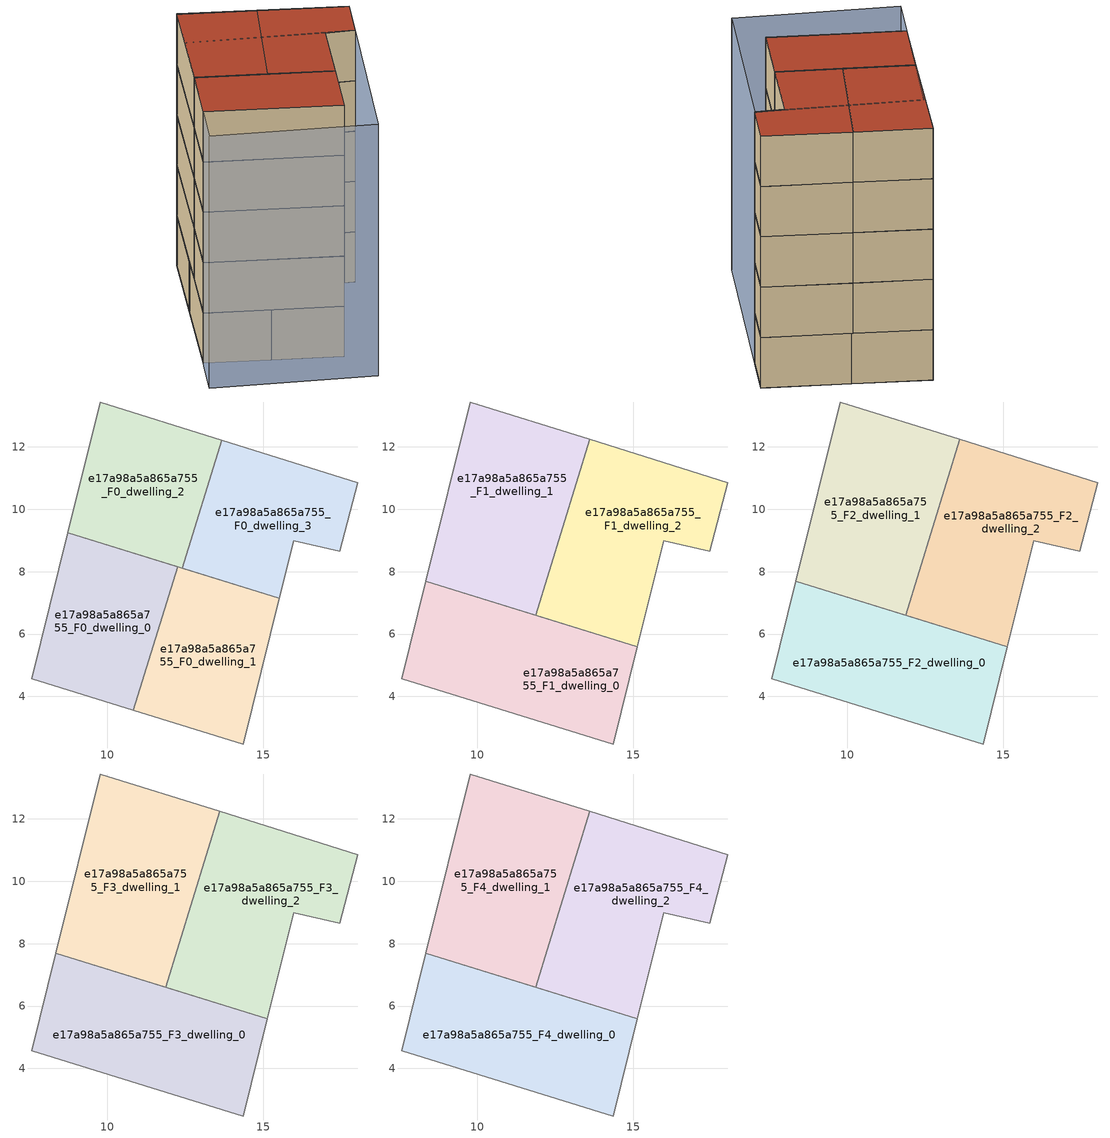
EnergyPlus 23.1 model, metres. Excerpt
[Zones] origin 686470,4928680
e17a98a5a865a755_F0_dwelling_0
 floor ground (EU_floor_Construction): 10.83,3.56 12.25,8.16 8.73,9.25 7.57,4.57 z0
 wall adiabatic (EU_wall_Construction): 10.83,3.56 7.57,4.57 8.73,9.25 12.25,8.16 z0:3
 wall to e17a98a5a865a755_F0_dwelling_1 (EU_wall_Construction): 12.25,8.16 10.83,3.56 z0:3
e17a98a5a865a755_F0_dwelling_1
 floor ground (EU_floor_Construction): 14.35,2.47 15.51,7.15 12.25,8.16 10.83,3.56 z0
 wall adiabatic (EU_wall_Construction): 12.25,8.16 15.51,7.15 14.35,2.47 10.83,3.56 z0:3
e17a98a5a865a755_F0_dwelling_2
 floor ground (EU_floor_Construction): 12.4,8.11 13.67,12.22 9.76,13.44 8.73,9.25 z0
 wall adiabatic (EU_wall_Construction): 12.4,8.11 8.73,9.25 9.76,13.44 13.67,12.22 z0:3
 wall to e17a98a5a865a755_F0_dwelling_3 (EU_wall_Construction): 13.67,12.22 12.4,8.11 z0:3
e17a98a5a865a755_F0_dwelling_3
 floor ground (EU_floor_Construction): 17.45,8.66 18.03,10.86 13.67,12.22 12.4,8.11 15.51,7.15 15.97,8.98 z0
 wall adiabatic (EU_wall_Construction): 13.67,12.22 18.03,10.86 17.45,8.66 15.97,8.98 15.51,7.15 12.4,8.11 z0:3
e17a98a5a865a755_F1_dwelling_0
 floor to e17a98a5a865a755_F0_dwelling_0 (EU_floor_Construction): 10.83,3.56 11.78,6.63 8.34,7.69 7.57,4.57 z3
 floor to e17a98a5a865a755_F0_dwelling_1 (EU_floor_Construction): 14.35,2.47 15.12,5.59 11.78,6.63 10.83,3.56 z3
 wall adiabatic (EU_wall_Construction): 15.12,5.59 14.35,2.47 7.57,4.57 8.34,7.69 15.12,5.59 z3:6
e17a98a5a865a755_F1_dwelling_1
 floor to e17a98a5a865a755_F0_dwelling_2 (EU_floor_Construction): 12.33,8.13 13.6,12.24 9.76,13.44 8.73,9.24 z3
 floor to e17a98a5a865a755_F0_dwelling_0 (EU_floor_Construction): 11.78,6.63 12.25,8.16 8.73,9.24 8.34,7.69 z3
 floor to e17a98a5a865a755_F0_dwelling_1 (EU_floor_Construction): 11.86,6.6 12.33,8.13 12.25,8.16 11.78,6.63 z3
 wall adiabatic (EU_wall_Construction): 11.86,6.6 8.34,7.69 9.76,13.44 13.6,12.24 z3:6
 wall to e17a98a5a865a755_F1_dwelling_2 (EU_wall_Construction): 13.6,12.24 11.86,6.6 z3:6
e17a98a5a865a755_F1_dwelling_2
 floor to e17a98a5a865a755_F0_dwelling_3 (EU_floor_Construction): 17.45,8.66 18.03,10.86 13.67,12.22 12.4,8.11 15.51,7.15 15.97,8.98 z3
 floor to e17a98a5a865a755_F0_dwelling_2 (EU_floor_Construction): 12.4,8.11 13.67,12.22 13.6,12.24 12.33,8.13 z3
 floor to e17a98a5a865a755_F0_dwelling_1 (EU_floor_Construction): 15.12,5.59 15.51,7.15 12.33,8.13 11.86,6.6 z3
 wall adiabatic (EU_wall_Construction): 13.6,12.24 18.03,10.86 17.45,8.66 15.97,8.98 15.12,5.59 11.86,6.6 z3:6
e17a98a5a865a755_F2_dwelling_0
 floor to e17a98a5a865a755_F1_dwelling_0 (EU_floor_Construction): 14.35,2.47 15.12,5.59 8.34,7.69 7.57,4.57 z6
 wall adiabatic (EU_wall_Construction): 15.12,5.59 14.35,2.47 7.57,4.57 8.34,7.69 15.12,5.59 z6:9
e17a98a5a865a755_F2_dwelling_1
 floor to e17a98a5a865a755_F1_dwelling_1 (EU_floor_Construction): 11.86,6.6 13.6,12.24 9.76,13.44 8.34,7.69 z6
 wall adiabatic (EU_wall_Construction): 11.86,6.6 8.34,7.69 9.76,13.44 13.6,12.24 z6:9
 wall to e17a98a5a865a755_F2_dwelling_2 (EU_wall_Construction): 13.6,12.24 11.86,6.6 z6:9
e17a98a5a865a755_F2_dwelling_2
 floor to e17a98a5a865a755_F1_dwelling_2 (EU_floor_Construction): 15.12,5.59 15.97,8.98 17.45,8.66 18.03,10.86 13.6,12.24 11.86,6.6 z6
 wall adiabatic (EU_wall_Construction): 13.6,12.24 18.03,10.86 17.45,8.66 15.97,8.98 15.12,5.59 11.86,6.6 z6:9
e17a98a5a865a755_F3_dwelling_0
 floor to e17a98a5a865a755_F2_dwelling_0 (EU_floor_Construction): 14.35,2.47 15.12,5.59 8.34,7.69 7.57,4.57 z9
 wall adiabatic (EU_wall_Construction): 15.12,5.59 14.35,2.47 7.57,4.57 8.34,7.69 15.12,5.59 z9:12
e17a98a5a865a755_F3_dwelling_1
 floor to e17a98a5a865a755_F2_dwelling_1 (EU_floor_Construction): 11.86,6.6 13.6,12.24 9.76,13.44 8.34,7.69 z9
 wall adiabatic (EU_wall_Construction): 11.86,6.6 8.34,7.69 9.76,13.44 13.6,12.24 z9:12
 wall to e17a98a5a865a755_F3_dwelling_2 (EU_wall_Construction): 13.6,12.24 11.86,6.6 z9:12
e17a98a5a865a755_F3_dwelling_2
 floor to e17a98a5a865a755_F2_dwelling_2 (EU_floor_Construction): 15.12,5.59 15.97,8.98 17.45,8.66 18.03,10.86 13.6,12.24 11.86,6.6 z9
 wall adiabatic (EU_wall_Construction): 13.6,12.24 18.03,10.86 17.45,8.66 15.97,8.98 15.12,5.59 11.86,6.6 z9:12
e17a98a5a865a755_F4_dwelling_0
 floor to e17a98a5a865a755_F3_dwelling_0 (EU_floor_Construction): 14.35,2.47 15.12,5.59 8.34,7.69 7.57,4.57 z12
 wall adiabatic (EU_wall_Construction): 15.12,5.59 14.35,2.47 7.57,4.57 8.34,7.69 15.12,5.59 z12:15
 roof outside (EU_roof_Construction): 15.12,5.59 14.35,2.47 7.57,4.57 8.34,7.69 z15
e17a98a5a865a755_F4_dwelling_1
 floor to e17a98a5a865a755_F3_dwelling_1 (EU_floor_Construction): 11.86,6.6 13.6,12.24 9.76,13.44 8.34,7.69 z12
 wall adiabatic (EU_wall_Construction): 11.86,6.6 8.34,7.69 9.76,13.44 13.6,12.24 z12:15
 wall to e17a98a5a865a755_F4_dwelling_2 (EU_wall_Construction): 13.6,12.24 11.86,6.6 z12:15
 roof outside (EU_roof_Construction): 13.6,12.24 11.86,6.6 8.34,7.69 9.76,13.44 z15
e17a98a5a865a755_F4_dwelling_2
 floor to e17a98a5a865a755_F3_dwelling_2 (EU_floor_Construction): 15.12,5.59 15.97,8.98 17.45,8.66 18.03,10.86 13.6,12.24 11.86,6.6 z12
 wall adiabatic (EU_wall_Construction): 13.6,12.24 18.03,10.86 17.45,8.66 15.97,8.98 15.12,5.59 11.86,6.6 z12:15
 roof outside (EU_roof_Construction): 18.03,10.86 17.45,8.66 15.97,8.98 15.12,5.59 11.86,6.6 13.6,12.24 z15
shading: 17.45,8.66 15.24,0.2 / 15.24,0.2 6.99,2.36 / 6.99,2.36 9.21,10.81 / 9.21,10.81 17.45,8.66 z0:15
[Building]
EU S2 Campaign: North Axis=0; Terrain=City; Solar Distribution=FullExterior
[Site:Location]
Bologna: Latitude=44.5; Longitude=11.25; Time Zone=1; Elevation=37
[SizingPeriod:WeatherFileDays]
AnnualSizingPeriod: Begin Month=1; Begin Day of Month=1; End Month=12; End Day of Month=31; Day of Week for Start Day=Monday; Use Weather File Daylight Saving Period=No; Use Weather File Rain and Snow Indicators=No
[MATERIAL]
EU_InternalMass_Material: Roughness=MediumRough; Thickness=0.1; Conductivity=1; Density=1800; Specific Heat=900; Thermal Absorptance=0.9; Solar Absorptance=0.7; Visible Absorptance=0.7
[MATERIAL:NOMASS] Roughness=MediumRough; Thermal Absorptance=0.9; Solar Absorptance=0.7; Visible Absorptance=0.7
Name | Thermal Resistance
EU_wall_NoMass | 0.905828
EU_roof_NoMass | 0.37593
EU_floor_NoMass | 0.67114
[CONSTRUCTION]
EU_wall_Construction: EU_wall_NoMass
EU_roof_Construction: EU_roof_NoMass
EU_floor_Construction: EU_floor_NoMass
EU_InternalMass_Construction: EU_InternalMass_Material
[ZONE] Type=1; Multiplier=1; Ceiling Height=autocalculate; Floor Area=autocalculate; Part of Total Floor Area=Yes
Name | Volume
e17a98a5a865a755_F0_dwelling_0 | 51.186
e17a98a5a865a755_F1_dwelling_0; e17a98a5a865a755_F2_dwelling_0; e17a98a5a865a755_F3_dwelling_0; e17a98a5a865a755_F4_dwelling_0 | 68.2419
e17a98a5a865a755_F0_dwelling_1 | 51.1934
e17a98a5a865a755_F1_dwelling_1; e17a98a5a865a755_F2_dwelling_1; e17a98a5a865a755_F3_dwelling_1; e17a98a5a865a755_F4_dwelling_1 | 68.2529
e17a98a5a865a755_F0_dwelling_2 | 51.1912
e17a98a5a865a755_F1_dwelling_2; e17a98a5a865a755_F2_dwelling_2; e17a98a5a865a755_F3_dwelling_2; e17a98a5a865a755_F4_dwelling_2 | 68.2551
e17a98a5a865a755_F0_dwelling_3 | 51.1882
[INTERNALMASS] Construction=EU_InternalMass_Construction
Name | Zone or ZoneList | Surface Area
e17a98a5a865a755_F0_dwelling_0_EU_InternalMass | e17a98a5a865a755_F0_dwelling_0 | 17.062
e17a98a5a865a755_F0_dwelling_1_EU_InternalMass | e17a98a5a865a755_F0_dwelling_1 | 17.0649
e17a98a5a865a755_F0_dwelling_2_EU_InternalMass | e17a98a5a865a755_F0_dwelling_2 | 17.0639
e17a98a5a865a755_F0_dwelling_3_EU_InternalMass | e17a98a5a865a755_F0_dwelling_3 | 17.0628
e17a98a5a865a755_F1_dwelling_0_EU_InternalMass | e17a98a5a865a755_F1_dwelling_0 | 22.7508
e17a98a5a865a755_F1_dwelling_1_EU_InternalMass | e17a98a5a865a755_F1_dwelling_1 | 22.7504
e17a98a5a865a755_F1_dwelling_2_EU_InternalMass | e17a98a5a865a755_F1_dwelling_2 | 22.7518
e17a98a5a865a755_F2_dwelling_0_EU_InternalMass | e17a98a5a865a755_F2_dwelling_0 | 22.7508
e17a98a5a865a755_F2_dwelling_1_EU_InternalMass | e17a98a5a865a755_F2_dwelling_1 | 22.7504
e17a98a5a865a755_F2_dwelling_2_EU_InternalMass | e17a98a5a865a755_F2_dwelling_2 | 22.7518
e17a98a5a865a755_F3_dwelling_0_EU_InternalMass | e17a98a5a865a755_F3_dwelling_0 | 22.7508
e17a98a5a865a755_F3_dwelling_1_EU_InternalMass | e17a98a5a865a755_F3_dwelling_1 | 22.7504
e17a98a5a865a755_F3_dwelling_2_EU_InternalMass | e17a98a5a865a755_F3_dwelling_2 | 22.7518
e17a98a5a865a755_F4_dwelling_0_EU_InternalMass | e17a98a5a865a755_F4_dwelling_0 | 22.7508
e17a98a5a865a755_F4_dwelling_1_EU_InternalMass | e17a98a5a865a755_F4_dwelling_1 | 22.7504
e17a98a5a865a755_F4_dwelling_2_EU_InternalMass | e17a98a5a865a755_F4_dwelling_2 | 22.7518
[OTHEREQUIPMENT] Fuel Type=Electricity; Design Level Calculation Method=Watts/Area; Power per Zone Floor Area=1; Fraction Latent=0; Fraction Radiant=0; Fraction Lost=0; Carbon Dioxide Generation Rate=0; EndUse Subcategory=EU_Step8_InternalGains
Name | Zone or ZoneList or Space or SpaceList | Schedule
EU_Step8_InternalGain_e17a98a5a865a755_F0_dwelling_0_f000 | e17a98a5a865a755_F0_dwelling_0 | EU_Step8_GainSchedule_e17a98a5a865a755_F0_dwelling_0_f000
EU_Step8_InternalGain_e17a98a5a865a755_F0_dwelling_1_f000 | e17a98a5a865a755_F0_dwelling_1 | EU_Step8_GainSchedule_e17a98a5a865a755_F0_dwelling_1_f000
EU_Step8_InternalGain_e17a98a5a865a755_F0_dwelling_2_f000 | e17a98a5a865a755_F0_dwelling_2 | EU_Step8_GainSchedule_e17a98a5a865a755_F0_dwelling_2_f000
EU_Step8_InternalGain_e17a98a5a865a755_F0_dwelling_3_f000 | e17a98a5a865a755_F0_dwelling_3 | EU_Step8_GainSchedule_e17a98a5a865a755_F0_dwelling_3_f000
EU_Step8_InternalGain_e17a98a5a865a755_F1_dwelling_0_f000 | e17a98a5a865a755_F1_dwelling_0 | EU_Step8_GainSchedule_e17a98a5a865a755_F1_dwelling_0_f000
EU_Step8_InternalGain_e17a98a5a865a755_F1_dwelling_1_f000 | e17a98a5a865a755_F1_dwelling_1 | EU_Step8_GainSchedule_e17a98a5a865a755_F1_dwelling_1_f000
EU_Step8_InternalGain_e17a98a5a865a755_F1_dwelling_2_f000 | e17a98a5a865a755_F1_dwelling_2 | EU_Step8_GainSchedule_e17a98a5a865a755_F1_dwelling_2_f000
EU_Step8_InternalGain_e17a98a5a865a755_F2_dwelling_0_f000 | e17a98a5a865a755_F2_dwelling_0 | EU_Step8_GainSchedule_e17a98a5a865a755_F2_dwelling_0_f000
EU_Step8_InternalGain_e17a98a5a865a755_F2_dwelling_1_f000 | e17a98a5a865a755_F2_dwelling_1 | EU_Step8_GainSchedule_e17a98a5a865a755_F2_dwelling_1_f000
EU_Step8_InternalGain_e17a98a5a865a755_F2_dwelling_2_f000 | e17a98a5a865a755_F2_dwelling_2 | EU_Step8_GainSchedule_e17a98a5a865a755_F2_dwelling_2_f000
EU_Step8_InternalGain_e17a98a5a865a755_F3_dwelling_0_f000 | e17a98a5a865a755_F3_dwelling_0 | EU_Step8_GainSchedule_e17a98a5a865a755_F3_dwelling_0_f000
EU_Step8_InternalGain_e17a98a5a865a755_F3_dwelling_1_f000 | e17a98a5a865a755_F3_dwelling_1 | EU_Step8_GainSchedule_e17a98a5a865a755_F3_dwelling_1_f000
EU_Step8_InternalGain_e17a98a5a865a755_F3_dwelling_2_f000 | e17a98a5a865a755_F3_dwelling_2 | EU_Step8_GainSchedule_e17a98a5a865a755_F3_dwelling_2_f000
EU_Step8_InternalGain_e17a98a5a865a755_F4_dwelling_0_f000 | e17a98a5a865a755_F4_dwelling_0 | EU_Step8_GainSchedule_e17a98a5a865a755_F4_dwelling_0_f000
EU_Step8_InternalGain_e17a98a5a865a755_F4_dwelling_1_f000 | e17a98a5a865a755_F4_dwelling_1 | EU_Step8_GainSchedule_e17a98a5a865a755_F4_dwelling_1_f000
EU_Step8_InternalGain_e17a98a5a865a755_F4_dwelling_2_f000 | e17a98a5a865a755_F4_dwelling_2 | EU_Step8_GainSchedule_e17a98a5a865a755_F4_dwelling_2_f000
[ZONEVENTILATION:DESIGNFLOWRATE] Schedule=EU_AlwaysOn; Design Flow Rate Calculation Method=AirChanges/Hour; Air Changes per Hour=0.73129; Ventilation Type=Natural; Fan Pressure Rise=0; Fan Total Efficiency=1; Constant Term Coefficient=1; Temperature Term Coefficient=0; Velocity Term Coefficient=0; Velocity Squared Term Coefficient=0; Minimum Indoor Temperature=-100; Maximum Indoor Temperature=100; Delta Temperature=-100; Minimum Outdoor Temperature=-100; Maximum Outdoor Temperature=100; Maximum Wind Speed=40
Name | Zone or ZoneList or Space or SpaceList
EU_ConstantAir_e17a98a5a865a755_F0_dwelling_0 | e17a98a5a865a755_F0_dwelling_0
EU_ConstantAir_e17a98a5a865a755_F0_dwelling_1 | e17a98a5a865a755_F0_dwelling_1
EU_ConstantAir_e17a98a5a865a755_F0_dwelling_2 | e17a98a5a865a755_F0_dwelling_2
EU_ConstantAir_e17a98a5a865a755_F0_dwelling_3 | e17a98a5a865a755_F0_dwelling_3
EU_ConstantAir_e17a98a5a865a755_F1_dwelling_0 | e17a98a5a865a755_F1_dwelling_0
EU_ConstantAir_e17a98a5a865a755_F1_dwelling_1 | e17a98a5a865a755_F1_dwelling_1
EU_ConstantAir_e17a98a5a865a755_F1_dwelling_2 | e17a98a5a865a755_F1_dwelling_2
EU_ConstantAir_e17a98a5a865a755_F2_dwelling_0 | e17a98a5a865a755_F2_dwelling_0
EU_ConstantAir_e17a98a5a865a755_F2_dwelling_1 | e17a98a5a865a755_F2_dwelling_1
EU_ConstantAir_e17a98a5a865a755_F2_dwelling_2 | e17a98a5a865a755_F2_dwelling_2
EU_ConstantAir_e17a98a5a865a755_F3_dwelling_0 | e17a98a5a865a755_F3_dwelling_0
EU_ConstantAir_e17a98a5a865a755_F3_dwelling_1 | e17a98a5a865a755_F3_dwelling_1
EU_ConstantAir_e17a98a5a865a755_F3_dwelling_2 | e17a98a5a865a755_F3_dwelling_2
EU_ConstantAir_e17a98a5a865a755_F4_dwelling_0 | e17a98a5a865a755_F4_dwelling_0
EU_ConstantAir_e17a98a5a865a755_F4_dwelling_1 | e17a98a5a865a755_F4_dwelling_1
EU_ConstantAir_e17a98a5a865a755_F4_dwelling_2 | e17a98a5a865a755_F4_dwelling_2
[HVACTEMPLATE:THERMOSTAT] Constant Heating Setpoint=20; Constant Cooling Setpoint=50
EU_HeatOnly_e17a98a5a865a755_F0_dwelling_0; EU_HeatOnly_e17a98a5a865a755_F0_dwelling_1; EU_HeatOnly_e17a98a5a865a755_F0_dwelling_2; EU_HeatOnly_e17a98a5a865a755_F0_dwelling_3; EU_HeatOnly_e17a98a5a865a755_F1_dwelling_0; EU_HeatOnly_e17a98a5a865a755_F1_dwelling_1; EU_HeatOnly_e17a98a5a865a755_F1_dwelling_2; EU_HeatOnly_e17a98a5a865a755_F2_dwelling_0; EU_HeatOnly_e17a98a5a865a755_F2_dwelling_1; EU_HeatOnly_e17a98a5a865a755_F2_dwelling_2; EU_HeatOnly_e17a98a5a865a755_F3_dwelling_0; EU_HeatOnly_e17a98a5a865a755_F3_dwelling_1; EU_HeatOnly_e17a98a5a865a755_F3_dwelling_2; EU_HeatOnly_e17a98a5a865a755_F4_dwelling_0; EU_HeatOnly_e17a98a5a865a755_F4_dwelling_1; EU_HeatOnly_e17a98a5a865a755_F4_dwelling_2
[HVACTEMPLATE:ZONE:IDEALLOADSAIRSYSTEM] System Availability Schedule=EU_AlwaysOn; Maximum Heating Supply Air Temperature=50; Minimum Cooling Supply Air Temperature=13; Maximum Heating Supply Air Humidity Ratio=0.0156; Minimum Cooling Supply Air Humidity Ratio=0.0077; Heating Limit=NoLimit; Cooling Limit=NoLimit; Heating Availability Schedule=EU_AlwaysOn; Cooling Availability Schedule=EU_CoolingOff; Dehumidification Control Type=ConstantSensibleHeatRatio; Cooling Sensible Heat Ratio=0.7; Dehumidification Setpoint=60; Humidification Control Type=None; Humidification Setpoint=30; Outdoor Air Method=None; Outdoor Air Flow Rate per Person=0.00944; Outdoor Air Flow Rate per Zone Floor Area=0; Outdoor Air Flow Rate per Zone=0; Demand Controlled Ventilation Type=None; Outdoor Air Economizer Type=NoEconomizer; Heat Recovery Type=None; Sensible Heat Recovery Effectiveness=0.7; Latent Heat Recovery Effectiveness=0.65
Name | Template Thermostat
e17a98a5a865a755_F0_dwelling_0 | EU_HeatOnly_e17a98a5a865a755_F0_dwelling_0
e17a98a5a865a755_F0_dwelling_1 | EU_HeatOnly_e17a98a5a865a755_F0_dwelling_1
e17a98a5a865a755_F0_dwelling_2 | EU_HeatOnly_e17a98a5a865a755_F0_dwelling_2
e17a98a5a865a755_F0_dwelling_3 | EU_HeatOnly_e17a98a5a865a755_F0_dwelling_3
e17a98a5a865a755_F1_dwelling_0 | EU_HeatOnly_e17a98a5a865a755_F1_dwelling_0
e17a98a5a865a755_F1_dwelling_1 | EU_HeatOnly_e17a98a5a865a755_F1_dwelling_1
e17a98a5a865a755_F1_dwelling_2 | EU_HeatOnly_e17a98a5a865a755_F1_dwelling_2
e17a98a5a865a755_F2_dwelling_0 | EU_HeatOnly_e17a98a5a865a755_F2_dwelling_0
e17a98a5a865a755_F2_dwelling_1 | EU_HeatOnly_e17a98a5a865a755_F2_dwelling_1
e17a98a5a865a755_F2_dwelling_2 | EU_HeatOnly_e17a98a5a865a755_F2_dwelling_2
e17a98a5a865a755_F3_dwelling_0 | EU_HeatOnly_e17a98a5a865a755_F3_dwelling_0
e17a98a5a865a755_F3_dwelling_1 | EU_HeatOnly_e17a98a5a865a755_F3_dwelling_1
e17a98a5a865a755_F3_dwelling_2 | EU_HeatOnly_e17a98a5a865a755_F3_dwelling_2
e17a98a5a865a755_F4_dwelling_0 | EU_HeatOnly_e17a98a5a865a755_F4_dwelling_0
e17a98a5a865a755_F4_dwelling_1 | EU_HeatOnly_e17a98a5a865a755_F4_dwelling_1
e17a98a5a865a755_F4_dwelling_2 | EU_HeatOnly_e17a98a5a865a755_F4_dwelling_2
[SIZING:ZONE] Zone Cooling Design Supply Air Temperature Input Method=SupplyAirTemperature; Zone Cooling Design Supply Air Temperature=13; Zone Heating Design Supply Air Temperature Input Method=SupplyAirTemperature; Zone Heating Design Supply Air Temperature=50; Zone Cooling Design Supply Air Humidity Ratio=0.008; Zone Heating Design Supply Air Humidity Ratio=0.008; Cooling Design Air Flow Method=DesignDay; Cooling Design Air Flow Rate=0; Cooling Minimum Air Flow per Zone Floor Area=0.000762; Cooling Minimum Air Flow=0; Cooling Minimum Air Flow Fraction=0.2; Heating Design Air Flow Method=DesignDay; Heating Design Air Flow Rate=0; Heating Maximum Air Flow per Zone Floor Area=0.002032; Heating Maximum Air Flow=0.141576; Heating Maximum Air Flow Fraction=0.3; Account for Dedicated Outdoor Air System=No; Dedicated Outdoor Air System Control Strategy=NeutralSupplyAir; Dedicated Outdoor Air Low Setpoint Temperature for Design=autosize; Dedicated Outdoor Air High Setpoint Temperature for Design=autosize; Zone Load Sizing Method=Sensible Load Only No Latent Load; Zone Latent Cooling Design Supply Air Humidity Ratio Input Method=HumidityRatioDifference; Zone Cooling Design Supply Air Humidity Ratio Difference=0.005; Zone Latent Heating Design Supply Air Humidity Ratio Input Method=HumidityRatioDifference; Zone Humidification Design Supply Air Humidity Ratio Difference=0.005
e17a98a5a865a755_F0_dwelling_0; e17a98a5a865a755_F0_dwelling_1; e17a98a5a865a755_F0_dwelling_2; e17a98a5a865a755_F0_dwelling_3; e17a98a5a865a755_F1_dwelling_0; e17a98a5a865a755_F1_dwelling_1; e17a98a5a865a755_F1_dwelling_2; e17a98a5a865a755_F2_dwelling_0; e17a98a5a865a755_F2_dwelling_1; e17a98a5a865a755_F2_dwelling_2; e17a98a5a865a755_F3_dwelling_0; e17a98a5a865a755_F3_dwelling_1; e17a98a5a865a755_F3_dwelling_2; e17a98a5a865a755_F4_dwelling_0; e17a98a5a865a755_F4_dwelling_1; e17a98a5a865a755_F4_dwelling_2
[SCHEDULE:CONSTANT]
Name | Hourly Value
EU_AlwaysOn | 1
EU_CoolingOff | 0
[SCHEDULE:FILE] Column Number=1; Rows to Skip at Top=0; Number of Hours of Data=8760; Column Separator=Comma; Interpolate to Timestep=No; Minutes per Item=60; Adjust Schedule for Daylight Savings=Yes
Name | File
EU_Step8_GainSchedule_e17a98a5a865a755_F0_dwelling_0_f000 | ../../schedules/e17a98a5a865a755/e17a98a5a865a755_F0_dwelling_0_f000_gain.csv
EU_Step8_GainSchedule_e17a98a5a865a755_F0_dwelling_1_f000 | ../../schedules/e17a98a5a865a755/e17a98a5a865a755_F0_dwelling_1_f000_gain.csv
EU_Step8_GainSchedule_e17a98a5a865a755_F0_dwelling_2_f000 | ../../schedules/e17a98a5a865a755/e17a98a5a865a755_F0_dwelling_2_f000_gain.csv
EU_Step8_GainSchedule_e17a98a5a865a755_F0_dwelling_3_f000 | ../../schedules/e17a98a5a865a755/e17a98a5a865a755_F0_dwelling_3_f000_gain.csv
EU_Step8_GainSchedule_e17a98a5a865a755_F1_dwelling_0_f000 | ../../schedules/e17a98a5a865a755/e17a98a5a865a755_F1_dwelling_0_f000_gain.csv
EU_Step8_GainSchedule_e17a98a5a865a755_F1_dwelling_1_f000 | ../../schedules/e17a98a5a865a755/e17a98a5a865a755_F1_dwelling_1_f000_gain.csv
EU_Step8_GainSchedule_e17a98a5a865a755_F1_dwelling_2_f000 | ../../schedules/e17a98a5a865a755/e17a98a5a865a755_F1_dwelling_2_f000_gain.csv
EU_Step8_GainSchedule_e17a98a5a865a755_F2_dwelling_0_f000 | ../../schedules/e17a98a5a865a755/e17a98a5a865a755_F2_dwelling_0_f000_gain.csv
EU_Step8_GainSchedule_e17a98a5a865a755_F2_dwelling_1_f000 | ../../schedules/e17a98a5a865a755/e17a98a5a865a755_F2_dwelling_1_f000_gain.csv
EU_Step8_GainSchedule_e17a98a5a865a755_F2_dwelling_2_f000 | ../../schedules/e17a98a5a865a755/e17a98a5a865a755_F2_dwelling_2_f000_gain.csv
EU_Step8_GainSchedule_e17a98a5a865a755_F3_dwelling_0_f000 | ../../schedules/e17a98a5a865a755/e17a98a5a865a755_F3_dwelling_0_f000_gain.csv
EU_Step8_GainSchedule_e17a98a5a865a755_F3_dwelling_1_f000 | ../../schedules/e17a98a5a865a755/e17a98a5a865a755_F3_dwelling_1_f000_gain.csv
EU_Step8_GainSchedule_e17a98a5a865a755_F3_dwelling_2_f000 | ../../schedules/e17a98a5a865a755/e17a98a5a865a755_F3_dwelling_2_f000_gain.csv
EU_Step8_GainSchedule_e17a98a5a865a755_F4_dwelling_0_f000 | ../../schedules/e17a98a5a865a755/e17a98a5a865a755_F4_dwelling_0_f000_gain.csv
EU_Step8_GainSchedule_e17a98a5a865a755_F4_dwelling_1_f000 | ../../schedules/e17a98a5a865a755/e17a98a5a865a755_F4_dwelling_1_f000_gain.csv
EU_Step8_GainSchedule_e17a98a5a865a755_F4_dwelling_2_f000 | ../../schedules/e17a98a5a865a755/e17a98a5a865a755_F4_dwelling_2_f000_gain.csv
